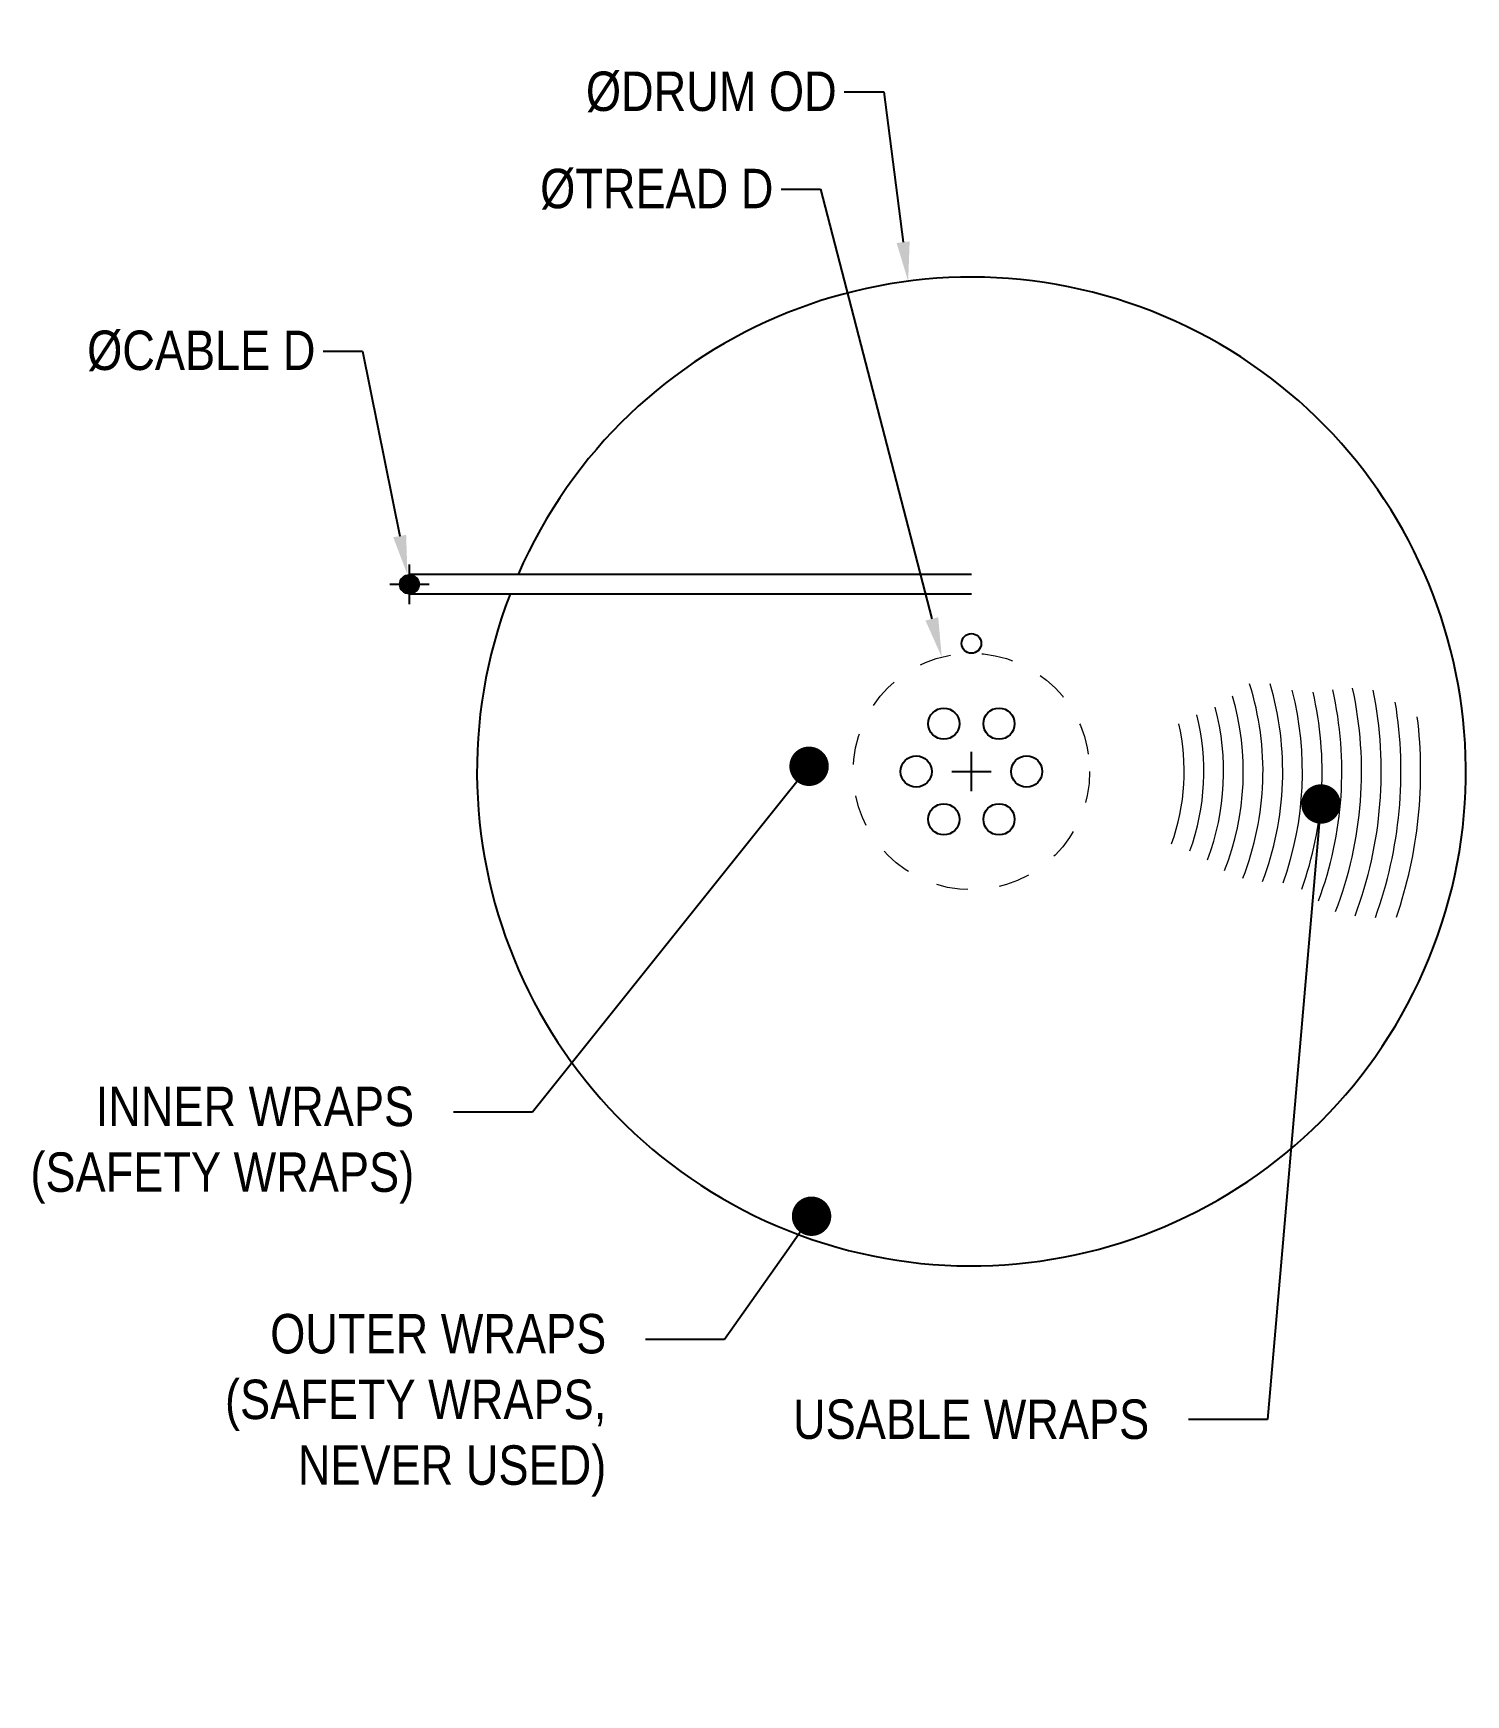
# Paper-space layout 'yoyo' of a CAD drawing. Header units: inches. Extents: x 0.95 to 5.49, y 2.34 to 7.61.
import ezdxf
from ezdxf import colors
from ezdxf.entities.mleader import LeaderData, LeaderLine
from ezdxf.math import Vec2, Vec3

# ---------------------------------------------------------------- set-up
doc = ezdxf.new("R2010")
doc.units = ezdxf.units.IN
doc.header["$LTSCALE"] = 0.3
doc.header["$MEASUREMENT"] = 0
doc.header["$PDMODE"] = 35
doc.linetypes.add('HIDDEN', pattern=[0.375, 0.25, -0.125])
doc.layers.get('0').update_dxf_attribs({"lineweight": 25})
for name, color, linetype, lineweight in [('..02 - Light', 142, 'Continuous', 9), ('..04 - Hidden', 44, 'HIDDEN', 9), ('..09 - Hatch', 8, 'Continuous', 9)]:
    doc.layers.add(name, color=color, linetype=linetype, lineweight=lineweight)
doc.styles.add('prg 03 - Standard', font='ARIALN.TTF')
doc.dimstyles.new('prg - inch - 16$3', dxfattribs={"dimtxt": 0.125, "dimasz": 0.125, "dimexe": 0.0625, "dimexo": 0.125, "dimgap": 0.03125, "dimtad": 0, "dimtih": 1, "dimtoh": 1, "dimdec": 4, "dimzin": 3, "dimdsep": 46, "dimlunit": 4, "dimtxsty": 'prg 03 - Standard', "dimcen": 0.0625, "dimclrd": 256, "dimclre": 256, "dimclrt": 256, "dimadec": 0, "dimazin": 2, "dimtfac": 1, "dimtdec": 4, "dimtofl": 0, "dimtmove": 0, "dimatfit": 3, "dimfxl": 1, "dimfrac": 2, "dimtolj": 1, "dimtzin": 0, "dimarcsym": 1})

# ---------------------------------------------------------------- blocks, each defined once
blk = doc.blocks.new('*U87')
blk.add_circle((0, 0), 0.0495)
blk = doc.blocks.new('*U88')
at = {"color": 0, "linetype": 'ByBlock', "lineweight": -2, "transparency": 16777216}
for p, rotation in [((5.7081, 5.4837), 120), ((5.8832, 5.4837), 60.00000000000001), ((5.6206, 5.332), 180), ((5.7081, 5.1804), 239.9999999999999), ((5.8832, 5.1804), 299.9999999999999)]:
    blk.add_blockref('*U87', p, dxfattribs=dict(at, rotation=rotation))
blk.add_blockref('*U87', (5.9708, 5.332), dxfattribs=at)
blk = doc.blocks.new('_Dot')
at = {"color": 0, "linetype": 'ByBlock', "lineweight": -2}
blk.add_line((-0.5, 0), (-1, 0), dxfattribs=at)
at = {"color": 0, "linetype": 'ByBlock', "const_width": 0.5}
blk.add_lwpolyline([(-0.25, 0, 1), (0.25, 0, 1)], format="xyb", close=True, dxfattribs=at)
blk = doc.blocks.new('*D91')
at = {"layer": '..02 - Light', "lineweight": -2, "transparency": 16777216}
for p, q in [((1.8706, 6.6067), (1.9956, 6.6067)), ((1.9956, 6.6067), (2.1135, 6.0199)), ((2.1442, 5.8042), (2.1442, 5.9292)), ((2.0817, 5.8667), (2.2067, 5.8667))]:
    blk.add_line(p, q, dxfattribs=at)
at = {"layer": '..02 - Light', "transparency": 16777216}
blk.add_solid([(2.1339, 6.024), (2.093, 6.0158), (2.1381, 5.8973)], dxfattribs=at)
at = {"layer": 'Defpoints', "color": 0, "transparency": 16777216}
for p in [(2.1381, 5.8973), (2.1504, 5.836)]:
    blk.add_point(p, dxfattribs=at)
at = {"layer": '..02 - Light', "transparency": 16777216, "insert": (1.4843, 6.6067), "char_height": 0.125, "attachment_point": 5, "style": 'prg 03 - Standard'}
blk.add_mtext('\\A1;ØCABLE D', dxfattribs=at)
blk = doc.blocks.new('*D92')
at = {"layer": '..02 - Light', "lineweight": -2, "transparency": 16777216}
for p, q in [((3.5237, 7.4283), (3.6487, 7.4283)), ((3.6487, 7.4283), (3.7102, 6.9519)), ((3.9268, 5.2104), (3.9268, 5.3354)), ((3.8643, 5.2729), (3.9893, 5.2729))]:
    blk.add_line(p, q, dxfattribs=at)
at = {"layer": '..02 - Light', "transparency": 16777216}
blk.add_solid([(3.7309, 6.9545), (3.6895, 6.9492), (3.7262, 6.8279)], dxfattribs=at)
at = {"layer": 'Defpoints', "color": 0, "transparency": 16777216}
for p in [(3.7262, 6.8279), (4.1274, 3.718)]:
    blk.add_point(p, dxfattribs=at)
at = {"layer": '..02 - Light', "transparency": 16777216, "insert": (3.1018, 7.4283), "char_height": 0.125, "attachment_point": 5, "style": 'prg 03 - Standard'}
blk.add_mtext('\\A1;ØDRUM OD', dxfattribs=at)
blk = doc.blocks.new('*D93')
at = {"layer": '..02 - Light', "lineweight": -2, "transparency": 16777216}
for p, q in [((3.3231, 7.1198), (3.4481, 7.1198)), ((3.4481, 7.1198), (3.8014, 5.7569)), ((3.9268, 5.2104), (3.9268, 5.3354)), ((3.8643, 5.2729), (3.9893, 5.2729))]:
    blk.add_line(p, q, dxfattribs=at)
at = {"layer": '..02 - Light', "transparency": 16777216}
blk.add_solid([(3.8215, 5.7622), (3.7812, 5.7517), (3.8327, 5.6359)], dxfattribs=at)
at = {"layer": 'Defpoints', "color": 0, "transparency": 16777216}
for p in [(3.8327, 5.6359), (4.0209, 4.9099)]:
    blk.add_point(p, dxfattribs=at)
at = {"layer": '..02 - Light', "transparency": 16777216, "insert": (2.9289, 7.1198), "char_height": 0.125, "attachment_point": 5, "style": 'prg 03 - Standard'}
blk.add_mtext('\\A1;ØTREAD D', dxfattribs=at)

psp = doc.layouts.new('yoyo')

# ---------------------------------------------------------------- hatches: boundary and pattern name
at = {"layer": '..02 - Light'}
h = psp.add_hatch(color=256, dxfattribs=at)
h.dxf.hatch_style = 1
h.paths.add_polyline_path([(2.11298, 5.86668, 1), (2.17548, 5.86668, 1)])

# ---------------------------------------------------------------- linework, layer by layer
for centre, radius in [((2.14423, 5.86668, 0.9375), 0.03125), ((3.92682, 5.27293), 1.77635683940025e-15)]:
    psp.add_circle(centre, radius, dxfattribs=at)
at = {"layer": '..04 - Hidden'}
psp.add_circle((3.92682, 5.27293), 0.375, dxfattribs=at)
at = {"layer": '..09 - Hatch'}
for radius, start, end in [(0.9248, 338.5442, 17.49386), (0.9873, 339.29382, 16.38944), (1.2373, 338.97779, 12.32076), (0.8623, 338.63649, 16.12706), (1.0498, 340.37536, 14.2518), (1.1123, 340.39167, 13.10352), (1.1748, 339.55668, 12.76156), (1.2998, 339.39303, 11.47263), (1.3623, 340.10988, 9.2927), (0.7373, 340.0346, 14.10727), (0.7998, 339.50222, 14.76943), (1.4248, 341.07881, 7.00209), (0.6748, 340.1519, 12.95415)]:
    psp.add_arc((3.92682, 5.27293), radius, start, end, dxfattribs=at)
for p, q in [((3.92682, 5.89793, 0.9375), (2.14423, 5.89793, 0.9375)), ((3.92682, 5.83543, 0.9375), (2.14423, 5.83543, 0.9375))]:
    psp.add_line(p, q)
psp.add_circle((3.92682, 5.67918), 0.03125)
psp.add_arc((3.92682, 5.27293), 1.56785, 158.97516, 156.50705)

# ---------------------------------------------------------------- block references
psp.add_blockref('*U88', (-1.86885, -0.0591))

# ---------------------------------------------------------------- dimensions: what is measured, and where the dimension line sits
at = {"layer": '..02 - Light'}
for p1, p2, text, picture, middle in [((4.12745, 3.71797), (3.72619, 6.82788), 'ØDRUM OD', '*D92', (3.10178, 7.42828)), ((4.02091, 4.90992), (3.83273, 5.63593), 'ØTREAD D', '*D93', (2.92895, 7.11983)), ((2.15039, 5.83604, 0.9375), (2.13808, 5.89732, 0.9375), 'ØCABLE D', '*D91', (1.48431, 6.60672, 0.9375))]:
    dim = psp.add_diameter_dim_2p(p1=p1, p2=p2, text=text, dimstyle='prg - inch - 16$3', dxfattribs=at)
    dim.commit()
    dim.dimension.update_dxf_attribs({"geometry": picture, "text_midpoint": middle, "dimtype": 163})

# ---------------------------------------------------------------- leaders
ml = psp.add_multileader_mtext('Standard', dxfattribs=at)
ml.set_content('INNER WRAPS\\P(SAFETY WRAPS)', color=256, style='prg 03 - Standard')
ml.set_leader_properties(color=256)
ml.set_arrow_properties(name='DOT')
ml.build(insert=Vec2(0, 0))
ml.multileader.update_dxf_attribs({"dogleg_length": 0.25, "arrow_head_size": 0.125})
ctx = ml.context
ctx.base_point, ctx.char_height, ctx.arrow_head_size, ctx.landing_gap_size, ctx.plane_origin = Vec3(0.83452, 4.19231, 0.52614), 0.125, 0.125, 0.125, Vec3(3.4119, 5.28954, 0.52614)
ctx.text_align_type = 2
notes = []
notes.append((ctx, [(0, (1, 1, 0), (2.5343, 4.19231, 0.52614), (-1, 0), 0.25, [(0, [(3.4119, 5.28954, 0.52614)], 0, [])])]))
ctx.mtext.insert, ctx.mtext.alignment, ctx.mtext.flow_direction = Vec3(2.1593, 4.27319, 0.52614), 3, 5
ml = psp.add_multileader_mtext('Standard', dxfattribs=at)
ml.set_content('USABLE WRAPS', color=256, style='prg 03 - Standard')
ml.set_leader_properties(color=256)
ml.set_arrow_properties(name='DOT')
ml.build(insert=Vec2(0, 0))
ml.multileader.update_dxf_attribs({"dogleg_length": 0.25, "arrow_head_size": 0.125})
ctx = ml.context
ctx.base_point, ctx.char_height, ctx.arrow_head_size, ctx.landing_gap_size, ctx.plane_origin = Vec3(3.25433, 3.2175), 0.125, 0.125, 0.125, Vec3(6.30297, 4.36309)
ctx.text_align_type = 2
notes.append((ctx, [(0, (1, 1, 0), (4.86569, 3.2175), (-1, 0), 0.25, [(0, [(5.03537, 5.16993)], 0, [])])]))
ctx.mtext.insert, ctx.mtext.alignment, ctx.mtext.flow_direction = Vec3(4.49069, 3.28106), 3, 5
ml = psp.add_multileader_mtext('Standard', dxfattribs=at)
ml.set_content('OUTER WRAPS\\P(SAFETY WRAPS,\\PNEVER USED)', color=256, style='prg 03 - Standard')
ml.set_leader_properties(color=256)
ml.set_arrow_properties(name='DOT')
ml.build(insert=Vec2(0, 0))
ml.multileader.update_dxf_attribs({"dogleg_length": 0.25, "arrow_head_size": 0.125})
ctx = ml.context
ctx.base_point, ctx.char_height, ctx.arrow_head_size, ctx.landing_gap_size, ctx.plane_origin = Vec3(1.45551, 3.47148), 0.125, 0.125, 0.125, Vec3(3.00623, 4.10632)
ctx.text_align_type = 2
notes.append((ctx, [(0, (1, 1, 0), (3.14361, 3.47148), (-1, 0), 0.25, [(0, [(3.41975, 3.8624)], 0, [])])]))
ctx.mtext.insert, ctx.mtext.alignment, ctx.mtext.flow_direction = Vec3(2.76861, 3.55236), 3, 5
for ctx, leaders in notes:
    for number, flags, end, landing, length, lines in leaders:
        leader = LeaderData()
        leader.index, (leader.has_last_leader_line, leader.has_dogleg_vector, leader.attachment_direction) = number, flags
        leader.last_leader_point, leader.dogleg_vector, leader.dogleg_length = Vec3(end), Vec3(landing), length
        for number, points, colour, breaks in lines:
            line = LeaderLine()
            line.index, line.vertices, line.color, line.breaks = number, Vec3.list(points), colors.encode_raw_color(colour), breaks
            leader.lines.append(line)
        ctx.leaders.append(leader)

doc.saveas('drawing.dxf')
